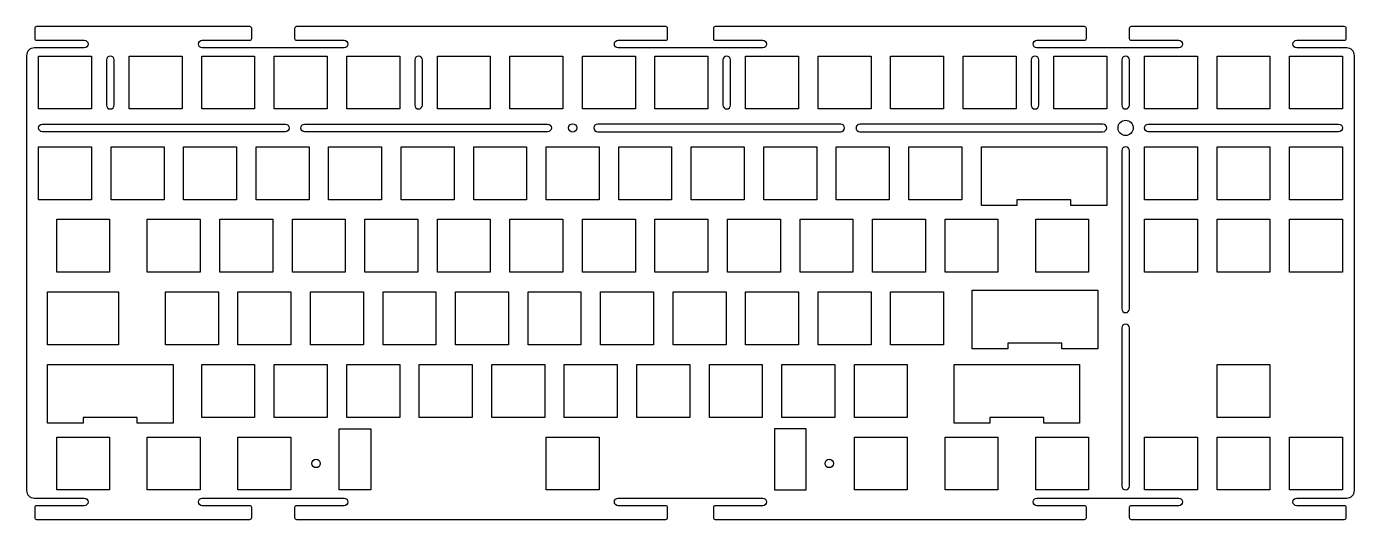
# Model space of a CAD drawing. Header units: millimetres. Extents: x 173 to 522, y 96 to 226.
import ezdxf

# ---------------------------------------------------------------- set-up
doc = ezdxf.new("R2010")
doc.units = ezdxf.units.MM

msp = doc.modelspace()

# ---------------------------------------------------------------- linework, layer by layer
at = {"elevation": 0.75}
msp.add_lwpolyline([(353.58, 225.36), (353.58, 222.76, 0.414214), (354.08, 222.26), (366.58, 222.26, -1), (366.58, 220.26), (328.58, 220.26, -1), (328.58, 222.26), (341.08, 222.26, 0.414214), (341.58, 222.76), (341.58, 225.36, 0.414214), (341.08, 225.86), (244.08, 225.86, 0.414214), (243.58, 225.36), (243.58, 222.76, 0.000003), (243.58, 222.76, 0.41421), (244.08, 222.26), (256.58, 222.26, -1), (256.58, 220.26), (219.33, 220.26, -1), (219.33, 222.26), (231.83, 222.26, 0.414214), (232.33, 222.76), (232.33, 225.36, 0.41421), (231.83, 225.86, 0.000003), (231.83, 225.86), (175.83, 225.86, 0.414214), (175.33, 225.36), (175.33, 222.76, 0.414214), (175.83, 222.26), (188.33, 222.26, -1), (188.33, 220.26), (175.18, 220.26, 0.414214), (173.18, 218.26), (173.18, 104.06, 0.414214), (175.18, 102.06), (188.33, 102.06, -1), (188.33, 100.06), (175.83, 100.06, 0.414214), (175.33, 99.56), (175.33, 96.96, 0.414214), (175.83, 96.46), (231.83, 96.46, 0.414214), (232.33, 96.96), (232.33, 99.56, 0.414214), (231.83, 100.06), (219.33, 100.06, -1), (219.33, 102.06), (256.58, 102.06, -1), (256.58, 100.06), (244.08, 100.06, 0.414214), (243.58, 99.56), (243.58, 96.96, 0.414214), (244.08, 96.46), (341.08, 96.46, 0.414208), (341.58, 96.96, 0.000005), (341.58, 96.96), (341.58, 99.56, 0.414214), (341.08, 100.06), (328.58, 100.06, -1), (328.58, 102.06), (366.58, 102.06, -1), (366.58, 100.06), (354.08, 100.06, 0.414214), (353.58, 99.56), (353.58, 96.96, 0.414214), (354.08, 96.46), (451.08, 96.46, 0.000005), (451.08, 96.46, 0.414208), (451.58, 96.96), (451.58, 99.56, 0.414214), (451.08, 100.06), (438.58, 100.06, -1), (438.58, 102.06), (475.83, 102.06, -1), (475.83, 100.06), (463.33, 100.06, 0.414214), (462.83, 99.56), (462.83, 96.96, 0.414214), (463.33, 96.46), (519.33, 96.46, 0.414214), (519.83, 96.96), (519.83, 99.56, 0.414214), (519.33, 100.06), (506.83, 100.06, -1), (506.83, 102.06), (519.99, 102.06, 0.414214), (521.99, 104.06), (521.99, 218.26, 0.414214), (519.99, 220.26), (506.83, 220.26, -1), (506.83, 222.26), (519.33, 222.26, 0.414214), (519.83, 222.76), (519.83, 225.36, 0.414214), (519.33, 225.86), (463.33, 225.86, 0.414214), (462.83, 225.36), (462.83, 222.76, 0.232775), (463.03, 222.36, 0.165483), (463.33, 222.26), (475.83, 222.26, -1), (475.83, 220.26), (438.58, 220.26, -1), (438.58, 222.26), (451.08, 222.26, 0.414214), (451.58, 222.76), (451.58, 225.36, 0.414214), (451.08, 225.86), (354.08, 225.86, 0.414214), (353.58, 225.36, -0.414214)], format="xyb", dxfattribs=at)
for points in [[(190.23, 218.12), (190.23, 204.22), (176.33, 204.22), (176.33, 218.12)], [(214.04, 218.12), (214.04, 204.22), (200.14, 204.22), (200.14, 218.12)], [(233.09, 218.12), (233.09, 204.22), (219.19, 204.22), (219.19, 218.12)], [(252.14, 218.12), (252.14, 204.22), (238.24, 204.22), (238.24, 218.12)], [(271.19, 218.12), (271.19, 204.22), (257.29, 204.22), (257.29, 218.12)], [(295, 218.12), (295, 204.22), (281.1, 204.22), (281.1, 218.12)], [(314.05, 218.12), (314.05, 204.22), (300.15, 204.22), (300.15, 218.12)], [(333.1, 218.12), (333.1, 204.22), (319.2, 204.22), (319.2, 218.12)], [(352.15, 218.12), (352.15, 204.22), (338.25, 204.22), (338.25, 218.12)], [(375.96, 218.12), (375.96, 204.22), (362.06, 204.22), (362.06, 218.12)], [(395.01, 218.12), (395.01, 204.22), (381.11, 204.22), (381.11, 218.12)], [(414.06, 218.12), (414.06, 204.22), (400.16, 204.22), (400.16, 218.12)], [(433.11, 218.12), (433.11, 204.22), (419.21, 204.22), (419.21, 218.12)], [(456.93, 218.12), (456.93, 204.22), (443.03, 204.22), (443.03, 218.12)], [(480.74, 218.12), (480.74, 204.22), (466.84, 204.22), (466.84, 218.12)], [(499.79, 218.12), (499.79, 204.22), (485.89, 204.22), (485.89, 218.12)], [(518.84, 218.12), (518.84, 204.22), (504.94, 204.22), (504.94, 218.12)], [(190.23, 194.3), (190.23, 180.4), (176.33, 180.4), (176.33, 194.3)], [(209.28, 194.3), (209.28, 180.4), (195.38, 180.4), (195.38, 194.3)], [(228.33, 194.3), (228.33, 180.4), (214.43, 180.4), (214.43, 194.3)], [(247.38, 194.3), (247.38, 180.4), (233.48, 180.4), (233.48, 194.3)], [(266.43, 194.3), (266.43, 180.4), (252.53, 180.4), (252.53, 194.3)], [(285.48, 194.3), (285.48, 180.4), (271.58, 180.4), (271.58, 194.3)], [(304.53, 194.3), (304.53, 180.4), (290.63, 180.4), (290.63, 194.3)], [(323.58, 194.3), (323.58, 180.4), (309.68, 180.4), (309.68, 194.3)], [(342.63, 194.3), (342.63, 180.4), (328.73, 180.4), (328.73, 194.3)], [(361.68, 194.3), (361.68, 180.4), (347.78, 180.4), (347.78, 194.3)], [(380.73, 194.3), (380.73, 180.4), (366.83, 180.4), (366.83, 194.3)], [(399.78, 194.3), (399.78, 180.4), (385.88, 180.4), (385.88, 194.3)], [(418.83, 194.3), (418.83, 180.4), (404.93, 180.4), (404.93, 194.3)], [(456.93, 178.9), (447.52, 178.9), (447.52, 180.4), (433.32, 180.4), (433.32, 178.9), (423.98, 178.9), (423.98, 194.3), (456.93, 194.3)], [(480.74, 194.3), (480.74, 180.4), (466.84, 180.4), (466.84, 194.3)], [(499.79, 194.3), (499.79, 180.4), (485.89, 180.4), (485.89, 194.3)], [(518.84, 194.3), (518.84, 180.4), (504.94, 180.4), (504.94, 194.3)], [(194.99, 175.25), (194.99, 161.35), (181.09, 161.35), (181.09, 175.25)], [(218.8, 175.25), (218.8, 161.35), (204.9, 161.35), (204.9, 175.25)], [(237.85, 175.25), (237.85, 161.35), (223.95, 161.35), (223.95, 175.25)], [(256.9, 175.25), (256.9, 161.35), (243, 161.35), (243, 175.25)], [(275.95, 175.25), (275.95, 161.35), (262.05, 161.35), (262.05, 175.25)], [(295, 175.25), (295, 161.35), (281.1, 161.35), (281.1, 175.25)], [(314.05, 175.25), (314.05, 161.35), (300.15, 161.35), (300.15, 175.25)], [(333.1, 175.25), (333.1, 161.35), (319.2, 161.35), (319.2, 175.25)], [(352.15, 175.25), (352.15, 161.35), (338.25, 161.35), (338.25, 175.25)], [(371.2, 175.25), (371.2, 161.35), (357.3, 161.35), (357.3, 175.25)], [(390.25, 175.25), (390.25, 161.35), (376.35, 161.35), (376.35, 175.25)], [(409.3, 175.25), (409.3, 161.35), (395.4, 161.35), (395.4, 175.25)], [(428.35, 175.25), (428.35, 161.35), (414.45, 161.35), (414.45, 175.25)], [(452.16, 175.25), (452.16, 161.35), (438.26, 161.35), (438.26, 175.25)], [(480.74, 175.25), (480.74, 161.35), (466.84, 161.35), (466.84, 175.25)], [(499.79, 175.25), (499.79, 161.35), (485.89, 161.35), (485.89, 175.25)], [(518.84, 175.25), (518.84, 161.35), (504.94, 161.35), (504.94, 175.25)], [(178.71, 142.3), (178.71, 156.2), (197.37, 156.2), (197.37, 142.3)], [(223.56, 156.2), (223.56, 142.3), (209.66, 142.3), (209.66, 156.2)], [(242.61, 156.2), (242.61, 142.3), (228.71, 142.3), (228.71, 156.2)], [(261.66, 156.2), (261.66, 142.3), (247.76, 142.3), (247.76, 156.2)], [(280.71, 156.2), (280.71, 142.3), (266.81, 142.3), (266.81, 156.2)], [(299.76, 156.2), (299.76, 142.3), (285.86, 142.3), (285.86, 156.2)], [(318.81, 156.2), (318.81, 142.3), (304.91, 142.3), (304.91, 156.2)], [(337.86, 156.2), (337.86, 142.3), (323.96, 142.3), (323.96, 156.2)], [(356.91, 156.2), (356.91, 142.3), (343.01, 142.3), (343.01, 156.2)], [(375.96, 156.2), (375.96, 142.3), (362.06, 142.3), (362.06, 156.2)], [(395.01, 156.2), (395.01, 142.3), (381.11, 142.3), (381.11, 156.2)], [(414.06, 156.2), (414.06, 142.3), (400.16, 142.3), (400.16, 156.2)], [(454.54, 141.25), (445.14, 141.25), (445.14, 142.75), (430.94, 142.75), (430.94, 141.25), (421.59, 141.25), (421.59, 156.65), (454.54, 156.65)], [(211.66, 121.75), (202.25, 121.75), (202.25, 123.25), (188.05, 123.25), (188.05, 121.75), (178.71, 121.75), (178.71, 137.15), (211.66, 137.15)], [(233.09, 137.15), (233.09, 123.25), (219.19, 123.25), (219.19, 137.15)], [(252.14, 137.15), (252.14, 123.25), (238.24, 123.25), (238.24, 137.15)], [(271.19, 137.15), (271.19, 123.25), (257.29, 123.25), (257.29, 137.15)], [(290.24, 137.15), (290.24, 123.25), (276.34, 123.25), (276.34, 137.15)], [(309.29, 137.15), (309.29, 123.25), (295.39, 123.25), (295.39, 137.15)], [(328.34, 137.15), (328.34, 123.25), (314.44, 123.25), (314.44, 137.15)], [(347.39, 137.15), (347.39, 123.25), (333.49, 123.25), (333.49, 137.15)], [(366.44, 137.15), (366.44, 123.25), (352.54, 123.25), (352.54, 137.15)], [(385.49, 137.15), (385.49, 123.25), (371.59, 123.25), (371.59, 137.15)], [(404.54, 137.15), (404.54, 123.25), (390.64, 123.25), (390.64, 137.15)], [(449.78, 121.75), (440.38, 121.75), (440.38, 123.25), (426.18, 123.25), (426.18, 121.75), (416.83, 121.75), (416.83, 137.15), (449.78, 137.15)], [(499.79, 137.15), (499.79, 123.25), (485.89, 123.25), (485.89, 137.15)], [(263.58, 104.2), (255.33, 104.2), (255.33, 120.25), (263.58, 120.25)], [(369.68, 104.2), (377.93, 104.2), (377.93, 120.25), (369.68, 120.25)], [(194.99, 118.1), (194.99, 104.2), (181.09, 104.2), (181.09, 118.1)], [(218.8, 118.1), (218.8, 104.2), (204.9, 104.2), (204.9, 118.1)], [(242.61, 118.1), (242.61, 104.2), (228.71, 104.2), (228.71, 118.1)], [(323.58, 118.1), (323.58, 104.2), (309.68, 104.2), (309.68, 118.1)], [(404.54, 118.1), (404.54, 104.2), (390.64, 104.2), (390.64, 118.1)], [(428.35, 118.1), (428.35, 104.2), (414.45, 104.2), (414.45, 118.1)], [(452.16, 118.1), (452.16, 104.2), (438.26, 104.2), (438.26, 118.1)], [(480.74, 118.1), (480.74, 104.2), (466.84, 104.2), (466.84, 118.1)], [(499.79, 118.1), (499.79, 104.2), (485.89, 104.2), (485.89, 118.1)], [(518.84, 118.1), (518.84, 104.2), (504.94, 104.2), (504.94, 118.1)]]:
    msp.add_lwpolyline(points, close=True, dxfattribs=at)
for points in [[(196.18, 217.12, 1), (194.18, 217.12), (194.18, 205.22, 1), (196.18, 205.22)], [(277.14, 217.12, 1), (275.14, 217.12), (275.14, 205.22, 1), (277.14, 205.22)], [(358.11, 217.12, 1), (356.11, 217.12), (356.11, 205.22, 1), (358.11, 205.22)], [(439.07, 217.12, 1), (437.07, 217.12), (437.07, 205.22, 1), (439.07, 205.22)], [(462.88, 217.12, 1), (460.88, 217.12), (460.88, 205.22, 1), (462.88, 205.22)], [(177.33, 198.26, -1), (177.33, 200.26), (241.19, 200.26, -1), (241.19, 198.26)], [(246.19, 198.26, -1), (246.19, 200.26), (310.05, 200.26, -1), (310.05, 198.26)], [(387.06, 198.26, 1), (387.06, 200.26), (323.2, 200.26, 1), (323.2, 198.26)], [(455.93, 198.26, 1), (455.93, 200.26), (392.06, 200.26, 1), (392.06, 198.26)], [(467.84, 198.26, -1), (467.84, 200.26), (517.84, 200.26, -1), (517.84, 198.26)], [(462.88, 193.3, 1), (460.88, 193.3), (460.88, 151.75, 1), (462.88, 151.75)], [(462.88, 146.75, 1), (460.88, 146.75), (460.88, 105.2, 1), (462.88, 105.2)]]:
    msp.add_lwpolyline(points, format="xyb", close=True, dxfattribs=at)
for centre, radius in [((316.63, 199.26, 0.75), 1.1), ((461.88, 199.26, 0.75), 2), ((249.23, 111.15, 0.75), 1.1), ((384.03, 111.15, 0.75), 1.1)]:
    msp.add_circle(centre, radius)

doc.saveas('drawing.dxf')
